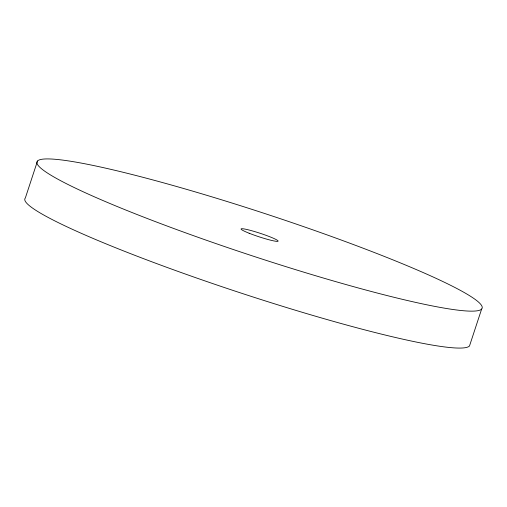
<?xml version="1.0" encoding="UTF-8"?>
<svg xmlns="http://www.w3.org/2000/svg" width="507" height="507" viewBox="0 0 507 507"><rect width="100%" height="100%" fill="white"/><g stroke="black" fill="none" stroke-linecap="round" stroke-linejoin="round"><path stroke-width="0.76" d="M37.493 161.049L25.35 197.977A234.285 22.048 18.2 0 0 231.23 289.827A234.285 22.048 18.2 0 0 469.507 345.951L481.65 309.023A234.285 22.048 18.2 0 0 162.563 182.571A234.285 22.048 18.2 0 0 134.501 213.51A234.285 22.048 18.2 0 0 481.65 309.023M249.146 233.239A19.526 1.838 18.2 0 0 278.077 241.199A19.526 1.838 18.2 0 0 251.485 230.666A19.526 1.838 18.2 0 0 249.146 233.239"/></g></svg>
